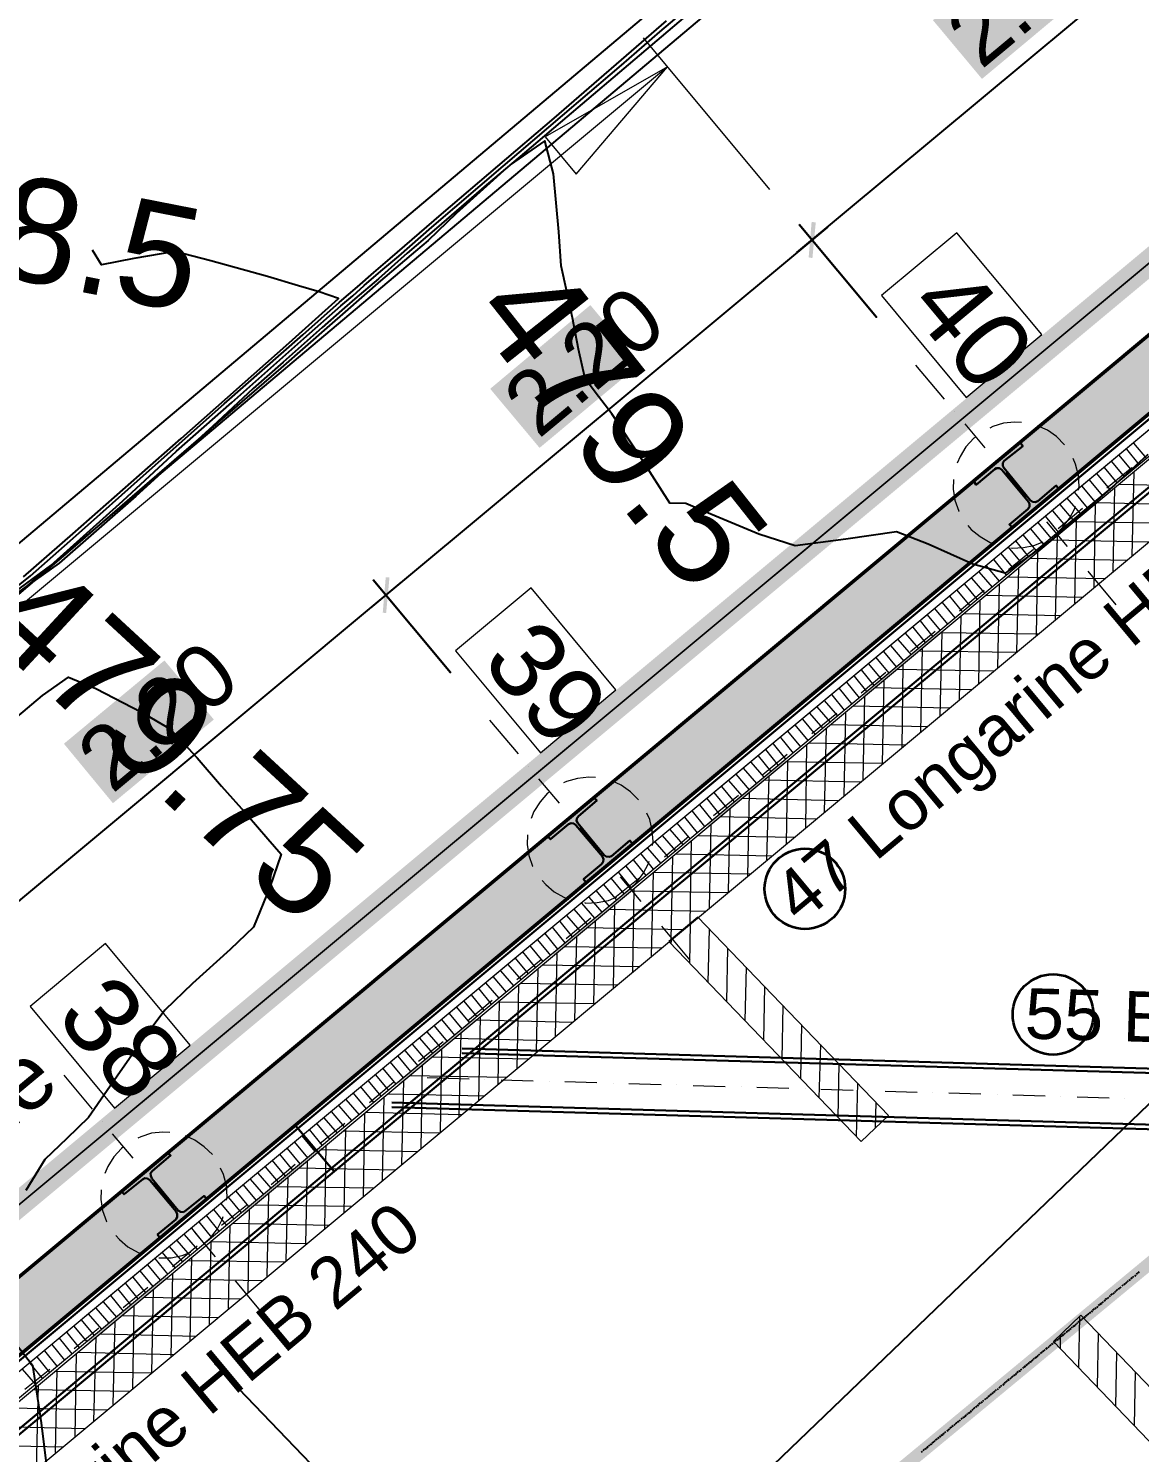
# Model space of a CAD drawing. Header units: metres. Extents: x 2687650.8 to 2687727.1, y 1234407.3 to 1234484.3.
# Drawn here: x 2687668.11 to 2687672.52, y 1234461.05 to 1234466.7 of the extents above; entities that cross this region are included whole.
import ezdxf

# ---------------------------------------------------------------- set-up
doc = ezdxf.new("R2010")
doc.units = ezdxf.units.M
for name, color, linetype in [('PDF_0', 7, 'Continuous'), ('PDF_A-GEFAELLE', 7, 'Continuous'), ('PDF_A__BEML', 7, 'Continuous'), ('PDF_A__Text', 7, 'Continuous'), ('PDF_AV_01211-Bobe-Gebaeude', 7, 'Continuous'), ('PDF_AV_01313-Mauer-Sockel', 7, 'Continuous'), ('PDF_AV_01611-Parzelle', 7, 'Continuous'), ('PDF_E_BETON', 7, 'Continuous'), ('PDF_E_Text', 7, 'Continuous'), ('PDF_PDF_Geometrie', 5, 'Continuous'), ('PDF_Text', 7, 'Continuous')]:
    doc.layers.add(name, color=color, linetype=linetype)
for name, color, linetype, true_color in [('PDF_060-Kataster_Hauptinfo.060', 7, 'Continuous', 0x7f7f7f), ('PDF_062_Bauten.062 Bauteilschraffuren', 7, 'Continuous', 0x7f7f7f), ('PDF_211_Wände_Beton.211', 7, 'Continuous', 0x7f7f7f), ('PDF_211_Wände_Beton.211 Bauteilschraffuren', 7, 'Continuous', 0x7f7f7f), ('PDF_211_Wände_Beton.211 Schichttrennlinien', 7, 'Continuous', 0x7f7f7f), ('PDF_211_Wände_Mauerwerk.211#1', 7, 'Continuous', 0x7f7f7f), ('PDF_211_Wände_Mauerwerk.211#1 Bauteilschraffuren', 7, 'Continuous', 0x7f7f7f), ('PDF_3D_Kurven', 7, 'Continuous', 0xdda500), ('PDF_3D_Kurven-Nebenhoehen', 7, 'Continuous', 0xdda500), ('PDF_AV_01234-Bobe-Gartenanlage', 7, 'Continuous', 0xfdfdfd), ('PDF_E_Farbe Beton', 7, 'Continuous', 0xdfff7f), ('PDF_Rühlwand Träger u Vermassung', 7, 'Continuous', 0x0ac1ff)]:
    doc.layers.add(name, color=color, linetype=linetype, true_color=true_color)
doc.styles.add('PDF Arial', font='arial.ttf')

# ---------------------------------------------------------------- blocks, each defined once
blk = doc.blocks.new('A$C1c84ec86')
at = {"layer": 'PDF_0', "transparency": 33554559}
for points in [[(512.24, 2344.04), (521.56, 2333.45), (522.83, 2334.3), (513.51, 2345.1)], [(507.16, 2114.8), (497.85, 2125.59), (496.79, 2124.54), (506.1, 2113.95)]]:
    blk.add_hatch(color=256, dxfattribs=at).paths.add_polyline_path(points)
at = {"layer": 'PDF_211_Wände_Beton.211 Bauteilschraffuren', "true_color": 0xe5dc0a, "transparency": 33554559}
for points in [[(667.19, 2308.27), (668.24, 2308.27), (671, 2348.06), (670.15, 2348.06)], [(661.47, 2228.47), (662.53, 2228.47), (665.49, 2268.26), (664.43, 2268.26)], [(658.72, 2188.46), (655.97, 2148.67), (656.81, 2148.45), (656.81, 2148.67), (659.78, 2188.46)], [(653, 2108.66), (650.25, 2068.87), (651.31, 2068.65), (651.31, 2068.87), (654.06, 2108.66)], [(647.5, 2028.86), (644.54, 1989.07), (645.59, 1988.86), (645.59, 1989.07), (648.35, 2028.86)], [(641.78, 1949.06), (638.82, 1909.27), (639.88, 1909.06), (639.88, 1909.27), (642.84, 1949.06)], [(636.07, 1869.26), (633.32, 1829.47), (634.16, 1829.26), (634.16, 1829.47), (637.13, 1869.26)]]:
    blk.add_hatch(color=52, dxfattribs=at).paths.add_polyline_path(points)
at = {"layer": 'PDF_A__BEML', "true_color": 0xffffff, "transparency": 33554559}
for points in [[(487.9, 2434.21), (518.17, 2432.09), (522.4, 2492), (492.13, 2494.11)], [(471.6, 2206.24), (502.08, 2204.12), (505.68, 2255.77), (475.2, 2257.89)], [(455.94, 1986.74), (486.42, 1984.41), (490.23, 2036.27), (459.75, 2038.39)]]:
    blk.add_hatch(color=7, dxfattribs=at).paths.add_polyline_path(points)
at = {"layer": 'PDF_E_Farbe Beton', "true_color": 0xbfff7f, "transparency": 33554559}
h = blk.add_hatch(color=71, dxfattribs=at)
h.paths.add_polyline_path([(3096.53, 1972.34), (3087.64, 1847.46), (3087.42, 523.67), (612.36, 523.67), (612.36, 1217.32), (591.83, 1429.41), (592.04, 1430.89), (672.48, 2565.87), (2668.74, 2565.87), (2848.03, 2530.94), (2997.89, 2390.18), (3013.34, 2375.79), (3093.99, 2206.03), (3096.53, 2200.53)])
h.paths.add_polyline_path([(3120.45, 1972.34), (3120.45, 2206.03), (3039.8, 2375.79), (3033.03, 2390.18), (2883.16, 2530.94), (2859.46, 2553.17), (2794.47, 2565.87), (2671.07, 2589.79), (650.04, 2589.79), (648.35, 2565.87), (567.91, 1430.89), (568.12, 1429.41), (588.44, 1217.32), (588.44, 499.75), (3111.55, 499.75), (3111.55, 1847.46)], flags=0)
at = {"layer": 'PDF_Rühlwand Träger u Vermassung', "transparency": 33554559}
for points in [[(632.68, 2342.98), (630.99, 2319.06), (632.68, 2318.85), (634.38, 2342.77)], [(654.91, 2341.5), (653.21, 2317.37), (654.91, 2317.37), (656.6, 2341.29)], [(654.06, 2331.76), (654.01, 2331.23), (653.85, 2330.91), (653.64, 2330.7), (653.21, 2330.49), (653, 2330.28), (652.58, 2330.07), (651.94, 2330.07), (635.65, 2331.34), (634.8, 2331.34), (634.59, 2331.55), (634.16, 2331.76), (633.95, 2332.18), (633.74, 2332.4), (633.74, 2333.03), (633.53, 2333.45), (633.33, 2328.75), (633.32, 2328.59), (633.32, 2328.37), (633.34, 2328.63), (633.53, 2329.01), (633.54, 2329.24), (634.38, 2330.07), (634.8, 2330.07), (635.22, 2330.28), (635.43, 2330.28), (651.94, 2329.01), (652.16, 2329.01), (652.58, 2328.8), (652.79, 2328.8), (653.21, 2328.59), (653.43, 2328.16), (653.64, 2327.95), (653.64, 2327.53), (653.85, 2327.1), (653.85, 2326.89), (654.27, 2331.97)], [(617.02, 2123.48), (615.33, 2099.56), (617.02, 2099.56), (618.71, 2123.48)], [(639.24, 2122), (637.55, 2098.08), (639.24, 2097.87), (640.94, 2121.78)], [(638.59, 2112.21), (638.4, 2111.84), (638.19, 2111.62), (637.97, 2111.2), (637.76, 2110.99), (637.34, 2110.78), (637.13, 2110.78), (636.7, 2110.57), (636.28, 2110.57), (619.98, 2111.84), (619.56, 2111.84), (619.35, 2112.05), (618.92, 2112.05), (618.71, 2112.47), (618.29, 2112.89), (618.08, 2113.32), (618.08, 2113.95), (617.94, 2112.26), (617.65, 2109.3), (617.65, 2108.87), (617.69, 2109.34), (617.87, 2109.51), (618.08, 2109.93), (618.5, 2110.35), (618.92, 2110.57), (619.14, 2110.78), (619.98, 2110.78), (636.28, 2109.72), (636.7, 2109.51), (636.92, 2109.51), (637.34, 2109.3), (637.55, 2109.08), (637.76, 2108.66), (637.97, 2108.45), (638.19, 2108.03), (638.19, 2107.39), (638.47, 2110.78), (638.61, 2112.26), (638.61, 2112.47)], [(601.36, 1903.98), (599.66, 1880.06), (601.36, 1880.06), (603.05, 1903.98)], [(623.79, 1902.49), (622.1, 1878.57), (623.79, 1878.36), (625.49, 1902.28)], [(622.91, 1892.46), (622.9, 1892.28), (622.73, 1892.12), (622.52, 1891.7), (622.1, 1891.49), (621.89, 1891.28), (621.46, 1891.28), (621.25, 1891.06), (620.83, 1891.06), (604.53, 1892.33), (604.11, 1892.33), (603.68, 1892.55), (603.47, 1892.76), (603.05, 1892.97), (602.63, 1893.39), (602.63, 1893.82), (602.41, 1894.24), (602.41, 1894.66), (602.31, 1892.02), (602.22, 1890.16), (602.2, 1890.01), (602.2, 1889.37), (602.23, 1890.07), (602.41, 1890.43), (602.63, 1890.64), (603.05, 1890.85), (603.26, 1891.06), (603.68, 1891.28), (604.32, 1891.28), (620.62, 1890.22), (621.04, 1890.01), (621.46, 1890.01), (621.68, 1889.79), (622.1, 1889.58), (622.31, 1889.37), (622.52, 1888.95), (622.52, 1888.73), (622.73, 1888.31), (622.73, 1887.89), (622.84, 1890.53), (622.91, 1892.05), (622.95, 1892.33), (622.95, 1893.18)]]:
    blk.add_hatch(color=256, dxfattribs=at).paths.add_polyline_path(points)
at = {"layer": 'PDF_060-Kataster_Hauptinfo.060', "lineweight": 18}
blk.add_lwpolyline([(643.69, 2809.29), (483.03, 548.44), (465.04, 388.84), (1459.68, 316.24), (3414.46, 173.36), (3333.6, 2121.15)], dxfattribs=at)
at = {"layer": 'PDF_062_Bauten.062 Bauteilschraffuren', "lineweight": 18}
for points in [[(3332.75, 2138.08), (3333.6, 2121.57), (3358.36, 1523.6), (3376.14, 1092.22), (3376.35, 1092.22), (3414.46, 173.57), (465.04, 388.84), (483.03, 548.65), (515.84, 1009.24), (643.69, 2809.29), (760.11, 2801.88), (1044.17, 2801.88), (2574.76, 2801.88)], [(2621.11, 2560.79), (677.13, 2560.79), (608.13, 1589.22), (608.13, 1483.39), (616.38, 1483.39), (616.38, 527.69), (3083.61, 527.69), (3083.61, 1406.76), (3082.98, 1406.76), (3083.61, 1981.87), (3091.45, 1981.87), (3091.45, 2122.63)]]:
    blk.add_lwpolyline(points, dxfattribs=at)
at = {"layer": 'PDF_211_Wände_Beton.211', "lineweight": 18}
for points in [[(2625.56, 2560.79), (677.13, 2560.79), (676.5, 2552.75), (608.34, 1592.4), (608.34, 1483.39), (616.38, 1483.39), (616.38, 527.69), (617.44, 527.69), (3082.56, 527.69), (3083.61, 527.69), (3083.61, 1981.87), (3091.45, 1981.87), (3091.45, 2101.89), (3091.45, 2123.9)], [(3057.58, 2120.3), (2703.03, 2120.3), (2036.9, 2120.3), (1550.49, 2120.3), (1524.45, 2120.3), (1524.45, 1612.29), (1524.45, 1598.32), (1524.45, 1590.28), (1550.49, 1590.28), (1550.49, 2100.41), (2036.9, 2100.41), (2703.03, 2100.41), (3057.58, 2100.41), (3057.58, 1981.87), (3057.58, 553.73), (642.42, 553.73), (642.42, 1483.39), (642.42, 1591.13), (708.88, 2526.92), (2625.35, 2526.92)]]:
    blk.add_lwpolyline(points, dxfattribs=at)
at = {"layer": 'PDF_211_Wände_Beton.211 Bauteilschraffuren', "lineweight": 18}
for points in [[(670.36, 2337.05), (697.24, 2363.94), (673.75, 2387.22)], [(671.84, 2359.91), (698.94, 2386.8)], [(664.01, 2375.15), (672.05, 2374.73)], [(671, 2348.48), (698.09, 2375.37)], [(663.38, 2367.75), (671.42, 2367.11)], [(663.8, 2371.56), (671.63, 2370.92)], [(695.76, 2344.04), (672.48, 2367.53)], [(663.16, 2363.94), (671.21, 2363.3)], [(662.53, 2356.31), (670.57, 2355.68)], [(662.95, 2360.12), (670.78, 2359.49)], [(695.13, 2334.09), (671.63, 2357.58)], [(662.32, 2352.5), (670.36, 2351.87)], [(669.51, 2325.62), (696.4, 2352.5)], [(661.89, 2344.88), (669.73, 2344.25)], [(662.11, 2348.69), (670.15, 2348.06)], [(694.49, 2324.35), (671, 2347.64)], [(661.47, 2341.07), (669.51, 2340.65)], [(668.67, 2314.19), (695.55, 2341.07)], [(661.26, 2337.26), (669.3, 2336.84)], [(693.64, 2314.4), (670.36, 2337.69)], [(660.83, 2329.86), (668.67, 2329.22)], [(661.05, 2333.45), (669.09, 2333.03)], [(667.82, 2302.76), (694.91, 2329.86)], [(693.01, 2304.46), (669.73, 2327.95)], [(660.41, 2326.05), (668.46, 2325.41)], [(659.99, 2318.43), (667.82, 2317.79)], [(660.2, 2322.24), (668.24, 2321.6)], [(666.97, 2291.33), (694.07, 2318.43)], [(692.37, 2294.51), (668.88, 2318)], [(659.56, 2314.62), (667.61, 2313.98)], [(659.14, 2307), (667.19, 2306.36)], [(659.35, 2310.81), (667.4, 2310.17)], [(666.13, 2279.9), (693.22, 2307)], [(691.53, 2284.56), (668.24, 2308.05)], [(658.93, 2303.19), (666.76, 2302.55)], [(658.29, 2295.57), (666.34, 2295.14)], [(658.51, 2299.38), (666.55, 2298.95)], [(688.78, 2244.98), (665.49, 2268.47), (692.37, 2295.57)], [(690.89, 2274.82), (667.61, 2298.11)], [(658.08, 2291.76), (666.13, 2291.33)], [(657.45, 2284.35), (665.49, 2283.71)], [(657.87, 2288.16), (665.7, 2287.52)], [(664.65, 2257.04), (691.53, 2284.14)], [(690.26, 2264.87), (666.76, 2288.16)], [(657.24, 2280.54), (665.28, 2279.9)], [(689.62, 2254.92), (666.13, 2278.42)], [(656.6, 2272.92), (664.65, 2272.28)], [(657.02, 2276.73), (664.86, 2276.09)], [(663.8, 2245.61), (690.68, 2272.71)], [(656.39, 2269.11), (664.43, 2268.47)], [(655.97, 2261.49), (663.8, 2260.85)], [(656.18, 2265.3), (664.22, 2264.66)], [(662.95, 2234.18), (690.05, 2261.27)], [(655.54, 2257.68), (663.59, 2257.25)], [(688.14, 2235.03), (664.65, 2258.52)], [(655.12, 2250.06), (663.16, 2249.63)], [(655.33, 2253.87), (663.38, 2253.44)], [(662.11, 2222.96), (689.2, 2249.84)], [(654.91, 2246.46), (662.74, 2245.82)], [(687.51, 2225.29), (664.01, 2248.57)], [(654.27, 2238.84), (662.32, 2238.2)], [(654.48, 2242.65), (662.53, 2242.01)], [(661.47, 2211.53), (688.35, 2238.41)], [(686.66, 2215.34), (663.38, 2238.63)], [(654.06, 2235.03), (661.89, 2234.39)], [(653.43, 2227.41), (661.47, 2226.77)], [(653.85, 2231.22), (661.68, 2230.58)], [(660.62, 2200.1), (687.51, 2226.98)], [(686.02, 2205.39), (662.53, 2228.89)], [(653.21, 2223.6), (661.26, 2222.96)], [(652.58, 2215.98), (660.62, 2215.55)], [(653, 2219.79), (660.83, 2219.15)], [(659.78, 2188.67), (686.66, 2215.55)], [(685.39, 2195.45), (661.89, 2218.94)], [(652.37, 2212.17), (660.41, 2211.74)], [(651.94, 2204.76), (659.78, 2204.12)], [(652.16, 2208.36), (660.2, 2207.93)], [(658.93, 2177.24), (685.81, 2204.12)], [(684.54, 2185.5), (661.26, 2208.99)], [(651.52, 2200.95), (659.56, 2200.31)], [(683.91, 2175.76), (660.41, 2199.04)], [(651.1, 2193.33), (659.14, 2192.69)], [(651.31, 2197.14), (659.35, 2196.5)], [(658.08, 2165.81), (685.18, 2192.69)], [(650.89, 2189.52), (658.72, 2188.88)], [(683.27, 2165.81), (659.78, 2189.1)], [(650.25, 2181.9), (658.29, 2181.26)], [(650.46, 2185.71), (658.51, 2185.07)], [(657.24, 2154.38), (684.33, 2181.26)], [(650.04, 2178.09), (657.87, 2177.67)], [(682.43, 2155.86), (659.14, 2179.36)], [(649.4, 2170.47), (657.45, 2170.04)], [(649.62, 2174.28), (657.66, 2173.86)], [(656.6, 2142.95), (683.48, 2169.83)], [(649.19, 2166.66), (657.24, 2166.23)], [(681.79, 2145.91), (658.29, 2169.41)], [(648.56, 2159.25), (656.6, 2158.61)], [(648.98, 2163.06), (656.81, 2162.42)], [(681.16, 2135.97), (657.66, 2159.46)], [(648.35, 2155.44), (656.39, 2154.8)], [(655.75, 2131.52), (682.64, 2158.4)], [(647.92, 2147.82), (655.75, 2147.18)], [(648.13, 2151.63), (656.18, 2150.99)], [(654.91, 2120.09), (681.79, 2147.18)], [(680.31, 2126.23), (657.02, 2149.51)], [(647.5, 2144.01), (655.54, 2143.37)], [(647.08, 2136.39), (654.91, 2135.97)], [(647.29, 2140.2), (655.33, 2139.56)], [(679.67, 2116.28), (656.18, 2139.56)], [(646.65, 2132.58), (654.7, 2132.16)], [(654.06, 2108.66), (681.16, 2135.75)], [(646.23, 2124.96), (654.27, 2124.54)], [(646.44, 2128.77), (654.48, 2128.35)], [(679.04, 2106.33), (655.54, 2129.83)], [(646.02, 2121.36), (653.85, 2120.73)], [(653.21, 2097.23), (680.31, 2124.32)], [(678.19, 2096.38), (654.91, 2119.88)], [(645.38, 2113.74), (653.43, 2113.11)], [(645.59, 2117.55), (653.64, 2116.92)], [(645.17, 2109.93), (653.21, 2109.3)], [(652.37, 2085.8), (679.46, 2112.89)], [(677.56, 2086.65), (654.27, 2109.93)], [(644.54, 2102.31), (652.58, 2101.68)], [(644.96, 2106.12), (652.79, 2105.49)], [(644.32, 2098.5), (652.37, 2097.87)], [(651.73, 2074.37), (678.62, 2101.46)], [(676.92, 2076.7), (653.43, 2099.98)], [(643.9, 2090.88), (651.73, 2090.46)], [(644.11, 2094.69), (651.94, 2094.27)], [(643.48, 2087.07), (651.52, 2086.65)], [(650.89, 2062.94), (677.77, 2090.03)], [(676.08, 2066.75), (652.79, 2090.03)], [(643.05, 2079.66), (650.89, 2079.03)], [(643.27, 2083.26), (651.31, 2082.84)], [(675.44, 2056.8), (652.16, 2080.3)], [(642.63, 2075.85), (650.67, 2075.22)], [(650.04, 2051.51), (676.92, 2078.6)], [(642.21, 2068.23), (650.25, 2067.6)], [(642.42, 2072.04), (650.46, 2071.41)], [(674.81, 2046.85), (651.31, 2070.35)], [(642, 2064.42), (649.83, 2063.79)], [(649.19, 2040.08), (676.29, 2067.17)], [(641.36, 2056.8), (649.4, 2056.17)], [(641.57, 2060.61), (649.62, 2059.98)], [(673.96, 2037.12), (650.67, 2060.4)], [(641.15, 2052.99), (649.19, 2052.57)], [(648.35, 2028.86), (675.44, 2055.74)], [(640.94, 2049.18), (648.77, 2048.76)], [(673.32, 2027.17), (650.04, 2050.45)], [(640.3, 2041.56), (648.35, 2041.14)], [(640.51, 2045.37), (648.56, 2044.95)], [(647.5, 2017.43), (674.59, 2044.31)], [(672.69, 2017.22), (649.19, 2040.71)], [(639.67, 2034.15), (647.71, 2033.52)], [(640.09, 2037.96), (647.92, 2037.33)], [(639.46, 2030.34), (647.5, 2029.71)], [(646.86, 2006), (673.75, 2032.88)], [(672.05, 2007.27), (648.56, 2030.77)], [(639.24, 2026.53), (647.29, 2025.9)], [(638.61, 2018.91), (646.65, 2018.28)], [(639.03, 2022.72), (646.86, 2022.09)], [(646.02, 1994.57), (672.9, 2021.45)], [(671.21, 1997.32), (647.92, 2020.82)], [(638.4, 2015.1), (646.44, 2014.47)], [(637.97, 2007.48), (645.81, 2007.06)], [(638.19, 2011.29), (646.23, 2010.87)], [(645.17, 1983.14), (672.05, 2010.02)], [(670.57, 1987.59), (647.08, 2010.87)], [(637.55, 2003.67), (645.59, 2003.25)], [(669.94, 1977.64), (646.44, 2000.92)], [(637.13, 1996.26), (644.96, 1995.63)], [(637.34, 1999.86), (645.38, 1999.44)], [(644.32, 1971.71), (671.42, 1998.59)], [(636.7, 1992.45), (644.75, 1991.82)], [(669.09, 1967.69), (645.81, 1991.18)], [(636.28, 1984.83), (644.32, 1984.2)], [(636.49, 1988.64), (644.54, 1988.01)], [(643.48, 1960.28), (670.57, 1987.16)], [(636.07, 1981.02), (643.9, 1980.39)], [(668.46, 1957.74), (644.96, 1981.23)], [(635.43, 1973.4), (643.48, 1972.77)], [(635.65, 1977.21), (643.69, 1976.58)], [(642.84, 1948.85), (669.73, 1975.73)], [(635.22, 1969.59), (643.27, 1969.17)], [(667.82, 1947.79), (644.32, 1971.29)], [(634.59, 1961.97), (642.63, 1961.55)], [(635.01, 1965.78), (642.84, 1965.36)], [(642, 1937.42), (668.88, 1964.3)], [(666.97, 1938.05), (643.69, 1961.34)], [(634.38, 1958.16), (642.42, 1957.74)], [(633.74, 1950.75), (641.78, 1950.12)], [(634.16, 1954.56), (642, 1953.93)], [(641.15, 1925.99), (668.03, 1953.08)], [(666.34, 1928.11), (642.84, 1951.39)], [(633.53, 1946.94), (641.57, 1946.31)], [(633.11, 1939.32), (640.94, 1938.69)], [(633.32, 1943.13), (641.36, 1942.5)], [(640.3, 1914.56), (667.19, 1941.65)], [(665.7, 1918.16), (642.21, 1941.65)], [(632.68, 1935.51), (640.73, 1934.88)], [(632.26, 1927.89), (640.3, 1927.47)], [(632.47, 1931.7), (640.51, 1931.07)], [(639.46, 1903.13), (666.55, 1930.22)], [(664.86, 1908.21), (641.57, 1931.7)], [(632.05, 1924.08), (639.88, 1923.66)], [(664.22, 1898.26), (640.73, 1921.76)], [(631.41, 1916.68), (639.46, 1916.04)], [(631.62, 1920.27), (639.67, 1919.85)], [(638.61, 1891.7), (665.7, 1918.79)], [(631.2, 1912.87), (639.03, 1912.23)], [(663.59, 1888.52), (640.09, 1911.81)], [(630.57, 1905.25), (638.61, 1904.61)], [(630.99, 1909.06), (638.82, 1908.42)], [(637.97, 1880.27), (664.86, 1907.36)], [(630.35, 1901.44), (638.4, 1900.8)], [(662.74, 1878.57), (639.46, 1901.86)], [(629.72, 1893.82), (637.76, 1893.18)], [(630.14, 1897.63), (637.97, 1896.99)], [(637.13, 1868.84), (664.01, 1895.93)], [(629.51, 1890.01), (637.55, 1889.37)], [(662.11, 1868.63), (638.61, 1892.12)], [(629.08, 1882.38), (636.92, 1881.96)], [(629.3, 1886.19), (637.34, 1885.77)], [(636.28, 1857.41), (663.16, 1884.5)], [(661.47, 1858.68), (637.97, 1882.17)], [(628.66, 1878.57), (636.7, 1878.15)], [(628.24, 1871.17), (636.28, 1870.53)], [(628.45, 1874.98), (636.49, 1874.34)], [(635.43, 1846.19), (662.53, 1873.07)], [(660.62, 1848.94), (637.34, 1872.22)], [(628.03, 1867.36), (635.86, 1866.72)], [(627.39, 1859.74), (635.43, 1859.1)], [(627.6, 1863.55), (635.65, 1862.91)], [(634.59, 1834.76), (661.68, 1861.64)], [(659.99, 1838.99), (636.7, 1862.28)], [(627.18, 1855.93), (635.01, 1855.29)], [(626.54, 1848.31), (634.59, 1847.67)], [(626.76, 1852.12), (634.8, 1851.48)], [(633.74, 1823.33), (660.83, 1850.21)], [(659.35, 1829.04), (635.86, 1852.33)], [(626.33, 1844.5), (634.38, 1844.07)], [(658.51, 1819.1), (635.22, 1842.59)], [(625.7, 1836.88), (633.74, 1836.45)], [(626.12, 1840.69), (633.95, 1840.26)], [(633.11, 1811.9), (659.99, 1838.78)], [(625.49, 1833.28), (633.53, 1832.64)], [(657.87, 1809.15), (634.59, 1832.64)], [(625.06, 1825.66), (632.89, 1825.02)], [(625.27, 1829.47), (633.32, 1828.83)], [(632.26, 1800.47), (659.14, 1827.35)], [(624.64, 1821.85), (632.68, 1821.21)], [(657.24, 1799.41), (633.74, 1822.69)], [(624.22, 1814.23), (632.05, 1813.59)], [(624.43, 1818.04), (632.47, 1817.4)], [(631.41, 1789.04), (658.29, 1815.92)], [(623.79, 1810.42), (631.84, 1809.78)], [(656.39, 1789.46), (633.11, 1812.75)], [(623.37, 1802.8), (631.41, 1802.37)], [(623.58, 1806.61), (631.62, 1805.97)], [(630.57, 1777.61), (657.66, 1804.49)], [(655.75, 1779.51), (632.47, 1803.01)], [(629.72, 1766.18), (656.81, 1793.06)]]:
    blk.add_lwpolyline(points, dxfattribs=at)
at = {"layer": 'PDF_211_Wände_Beton.211 Schichttrennlinien', "lineweight": 18}
for points in [[(684.54, 2552.75), (684.54, 2551.9), (616.38, 1591.97), (616.38, 1578)], [(685.6, 2551.9), (683.7, 2526.92), (617.44, 1591.97), (617.44, 1483.39), (617.44, 1591.97)]]:
    blk.add_lwpolyline(points, dxfattribs=at)
at = {"layer": 'PDF_211_Wände_Mauerwerk.211#1', "lineweight": 18}
for points in [[(678.83, 2105.27), (788.9, 2105.27), (788.9, 2120.3), (679.89, 2120.3)], [(898.96, 2120.3), (998.87, 2120.3), (998.87, 2105.27), (898.96, 2105.27)]]:
    blk.add_lwpolyline(points, close=True, dxfattribs=at)
at = {"layer": 'PDF_211_Wände_Mauerwerk.211#1 Bauteilschraffuren', "lineweight": 18}
for points in [[(686.24, 2120.3), (701.26, 2105.27)], [(696.82, 2120.3), (711.85, 2105.27)], [(707.4, 2120.3), (722.43, 2105.27)], [(717.99, 2120.3), (733.01, 2105.27)], [(728.57, 2120.3), (743.6, 2105.27)], [(739.15, 2120.3), (754.18, 2105.27)], [(749.95, 2120.3), (764.77, 2105.27)], [(760.53, 2120.3), (775.56, 2105.27)], [(771.12, 2120.3), (786.14, 2105.27)], [(781.7, 2120.3), (788.9, 2113.11)], [(898.96, 2119.67), (913.36, 2105.27)], [(908.91, 2120.3), (923.94, 2105.27)], [(919.5, 2120.3), (934.52, 2105.27)], [(930.08, 2120.3), (945.11, 2105.27)], [(679.67, 2116.28), (690.68, 2105.27)], [(898.96, 2109.08), (902.77, 2105.27)], [(679.04, 2106.33), (680.1, 2105.27)]]:
    blk.add_lwpolyline(points, dxfattribs=at)
at = {"layer": 'PDF_3D_Kurven', "lineweight": 25}
blk.add_lwpolyline([(398.58, 2011.08), (401.33, 2032.04), (402.6, 2070.35), (403.23, 2099.35), (404.5, 2128.56), (405.98, 2166.87), (406.83, 2186.34), (407.25, 2192.48), (407.47, 2198.62), (407.89, 2207.3), (408.52, 2216.61), (409.37, 2233.97), (411.49, 2271.22), (413.82, 2310.38), (415.09, 2332.82), (416.14, 2352.93), (417.84, 2379.6)], dxfattribs=at)
at = {"layer": 'PDF_3D_Kurven-Nebenhoehen', "lineweight": 25}
for points in [[(419.32, 2376), (417.2, 2340.44), (414.87, 2302.97), (413.6, 2280.96), (412.33, 2261.27), (410.85, 2235.03), (410.01, 2219.79), (409.37, 2204.55), (408.74, 2192.27), (408.31, 2185.5), (407.89, 2175.13), (407.04, 2154.38), (406.41, 2138.51), (405.98, 2116.49), (404.93, 2075.43), (403.02, 2035), (399.85, 2014.68)], [(671.21, 2376.21), (670.78, 2358.43), (669.09, 2324.35), (665.92, 2302.76), (654.48, 2295.99), (636.49, 2288.79), (624.22, 2283.08), (612.36, 2266.57), (600.3, 2250.27), (586.96, 2243.07), (568.12, 2234.82), (558.17, 2230.58), (553.73, 2226.14), (533.62, 2230.16), (512.24, 2234.18), (503.56, 2235.03), (494.89, 2236.09), (484.51, 2242.44), (473.93, 2249.21), (464.83, 2254.92), (455.94, 2260.43), (445.57, 2269.11), (427.57, 2283.5), (415.72, 2290.06), (412.97, 2273.55), (412.12, 2244.76), (412.12, 2229.31), (411.7, 2222.75), (410.64, 2204.55), (409.79, 2185.92), (409.37, 2177.67), (408.1, 2152.05), (405.14, 2096.17), (402.17, 2040.5), (400.69, 2014.89)], [(397.73, 2012.14), (398.79, 2023.36), (399.63, 2044.31), (400.27, 2060.19), (401.12, 2083.26), (402.81, 2126.02), (404.71, 2167.5), (405.35, 2186.98), (405.98, 2196.29), (406.41, 2204.97), (406.83, 2213.44), (408.31, 2240.32), (411.7, 2298.95), (414.87, 2357.8)], [(397.09, 2021.03), (398.36, 2047.06), (400.9, 2104.22), (403.23, 2161.37), (404.08, 2187.61), (396.88, 2184.02), (389.47, 2179.78), (378.26, 2173.43), (358.15, 2161.58), (345.66, 2153.75), (336.34, 2140.2), (329.36, 2129.19), (322.59, 2130.67)], [(435.41, 1980.6), (436.25, 1993.94), (438.16, 2006.42), (448.95, 2011.08), (468.21, 2017.64), (481.13, 2021.24), (496.58, 2021.03), (511.4, 2020.18), (526.64, 2019.55), (539.12, 2018.91), (547.17, 2018.49), (553.52, 2006.21), (560.5, 1990.55), (560.5, 1977.64), (559.87, 1957.53), (559.87, 1942.29), (562.62, 1925.78), (567.07, 1903.76), (569.61, 1891.06), (569.61, 1879), (569.61, 1866.93), (573.2, 1852.96)], [(602.63, 1809.15), (625.06, 1806.82), (643.9, 1793.48), (674.17, 1770.83), (697.03, 1759.19), (724.76, 1775.07), (773.44, 1809.99), (819.8, 1844.92), (840.75, 1860.79), (847.95, 1866.09), (855.78, 1871.8), (865.1, 1878.15), (874.2, 1882.6), (882.88, 1886.19)]]:
    blk.add_lwpolyline(points, dxfattribs=at)
at = {"layer": 'PDF_A-GEFAELLE', "lineweight": 18}
blk.add_lwpolyline([(414.66, 2291.33), (433.92, 2289.85), (428.21, 2345.52)], close=True, dxfattribs=at)
at = {"layer": 'PDF_A__BEML', "lineweight": 25}
for points in [[(516.9, 2331.34), (535.53, 2592.12)], [(501.45, 2111.84), (518.17, 2347.21)], [(485.78, 1892.12), (502.51, 2127.71)]]:
    blk.add_lwpolyline(points, dxfattribs=at)
for points in [[(509.49, 2339.8), (557.33, 2336.42)], [(494.04, 2120.3), (541.88, 2116.92)]]:
    blk.add_lwpolyline(points, close=True, dxfattribs=at)
at = {"layer": 'PDF_A__Text', "lineweight": 18}
for points in [[(607.71, 2378.96), (555.21, 2382.56), (552.46, 2343.83), (604.95, 2340.02)], [(592.25, 2159.46), (539.76, 2163.27), (537.01, 2124.32), (589.5, 2120.51)], [(576.8, 1939.96), (524.52, 1943.77), (521.77, 1904.82), (574.05, 1901.01)]]:
    blk.add_lwpolyline(points, close=True, dxfattribs=at)
at = {"layer": 'PDF_AV_01211-Bobe-Gebaeude', "lineweight": 0, "const_width": 5.14}
blk.add_lwpolyline([(1914.77, 2193.33), (911.66, 2268.68), (821.6, 1068.94), (1822.69, 992.84)], dxfattribs=at)
at = {"layer": 'PDF_AV_01234-Bobe-Gartenanlage', "lineweight": 25}
for points in [[(902.56, 2148.45), (902.56, 2149.09)], [(902.56, 2147.61), (902.56, 2148.24)], [(902.56, 2146.55), (902.56, 2147.18)], [(902.14, 2142.95), (902.14, 2143.59)], [(902.14, 2141.89), (902.14, 2142.74)], [(902.14, 2141.05), (902.14, 2141.68)], [(902.35, 2145.7), (902.35, 2146.34)], [(902.35, 2144.64), (902.35, 2145.49)], [(902.35, 2143.8), (902.35, 2144.43)], [(901.72, 2137.24), (901.72, 2138.08)], [(901.72, 2136.39), (901.72, 2137.02)], [(901.72, 2135.54), (901.72, 2136.18)], [(901.93, 2140.2), (901.93, 2140.83)], [(901.93, 2139.14), (901.93, 2139.78)], [(901.93, 2138.29), (901.93, 2138.93)], [(901.29, 2131.73), (901.29, 2132.37)], [(901.29, 2130.89), (901.29, 2131.52)], [(901.29, 2129.83), (901.29, 2130.67)], [(901.5, 2134.48), (901.5, 2135.33)], [(901.5, 2133.64), (901.5, 2134.27)], [(901.5, 2132.58), (901.5, 2133.43)], [(900.87, 2126.23), (901.08, 2126.86)], [(900.87, 2125.17), (900.87, 2126.02)], [(900.87, 2124.32), (900.87, 2124.96)], [(901.08, 2128.98), (901.29, 2129.62)], [(901.08, 2128.13), (901.08, 2128.77)], [(901.08, 2127.08), (901.08, 2127.71)], [(900.45, 2120.73), (900.66, 2121.36)], [(900.45, 2119.67), (900.45, 2120.3)], [(900.45, 2118.82), (900.45, 2119.46)], [(900.66, 2123.48), (900.87, 2124.11)], [(900.66, 2122.42), (900.66, 2123.27)], [(900.66, 2121.57), (900.66, 2122.21)], [(900.02, 2115.01), (900.23, 2115.86)], [(900.02, 2114.16), (900.02, 2114.8)], [(900.02, 2113.11), (900.02, 2113.95)], [(900.23, 2117.76), (900.45, 2118.61)], [(900.23, 2116.92), (900.23, 2117.55)], [(900.23, 2116.07), (900.23, 2116.7)], [(899.6, 2109.51), (899.81, 2110.14)], [(899.6, 2108.66), (899.6, 2109.3)], [(899.6, 2107.6), (899.6, 2108.24)], [(899.81, 2112.26), (900.02, 2112.89)], [(899.81, 2111.41), (899.81, 2112.05)], [(899.81, 2110.35), (899.81, 2111.2)], [(899.18, 2104), (899.39, 2104.64)], [(899.18, 2102.95), (899.18, 2103.79)], [(899.18, 2102.1), (899.18, 2102.73)], [(899.39, 2106.76), (899.6, 2107.39)], [(899.39, 2105.7), (899.39, 2106.54)], [(899.39, 2104.85), (899.39, 2105.49)], [(898.54, 2095.54), (898.75, 2096.38)], [(898.75, 2098.29), (898.96, 2099.14)], [(898.75, 2097.44), (898.75, 2098.08)], [(898.75, 2096.6), (898.75, 2097.23)], [(898.96, 2101.04), (899.18, 2101.89)], [(898.96, 2100.19), (898.96, 2100.83)], [(898.96, 2099.35), (898.96, 2099.98)], [(898.12, 2090.03), (898.33, 2090.67)], [(898.33, 2092.79), (898.54, 2093.42)], [(898.33, 2091.94), (898.33, 2092.57)], [(898.33, 2090.88), (898.33, 2091.73)], [(898.54, 2094.69), (898.54, 2095.33)], [(898.54, 2093.63), (898.54, 2094.48)], [(897.69, 2084.53), (897.91, 2085.17)], [(897.91, 2087.28), (898.12, 2087.92)], [(897.91, 2086.22), (897.91, 2087.07)], [(897.91, 2085.38), (897.91, 2086.01)], [(898.12, 2089.19), (898.12, 2089.82)], [(898.12, 2088.13), (898.12, 2088.76)], [(897.48, 2081.57), (897.69, 2082.41)], [(897.48, 2080.72), (897.48, 2081.36)], [(897.48, 2079.87), (897.48, 2080.51)], [(897.48, 2078.81), (897.48, 2079.66)], [(897.69, 2083.47), (897.69, 2084.32)], [(897.69, 2082.63), (897.69, 2083.26)], [(897.06, 2075.22), (897.06, 2075.85)], [(897.06, 2074.16), (897.06, 2075)], [(897.06, 2073.31), (897.06, 2073.95)], [(897.27, 2077.97), (897.27, 2078.6)], [(897.27, 2077.12), (897.27, 2077.76)], [(897.27, 2076.06), (897.27, 2076.7)], [(896.64, 2069.71), (896.64, 2070.35)], [(896.64, 2068.65), (896.64, 2069.29)], [(896.64, 2067.81), (896.64, 2068.44)], [(896.85, 2072.46), (896.85, 2073.1)], [(896.85, 2071.41), (896.85, 2072.25)], [(896.85, 2070.56), (896.85, 2071.19)], [(896.21, 2064), (896.21, 2064.84)], [(896.21, 2063.15), (896.21, 2063.79)], [(896.21, 2062.09), (896.21, 2062.94)], [(896.42, 2066.75), (896.42, 2067.6)], [(896.42, 2065.9), (896.42, 2066.54)], [(896.42, 2065.06), (896.42, 2065.69)], [(895.79, 2058.49), (896, 2059.13)], [(895.79, 2057.65), (895.79, 2058.28)], [(895.79, 2056.59), (895.79, 2057.22)], [(896, 2061.25), (896.21, 2061.88)], [(896, 2060.4), (896, 2061.03)], [(896, 2059.34), (896, 2060.19)], [(895.37, 2052.99), (895.58, 2053.63)], [(895.37, 2051.93), (895.37, 2052.78)], [(895.37, 2051.09), (895.37, 2051.72)], [(895.58, 2055.74), (895.79, 2056.38)], [(895.58, 2054.68), (895.58, 2055.53)], [(895.58, 2053.84), (895.58, 2054.47)], [(894.94, 2047.28), (895.15, 2048.12)], [(894.94, 2046.43), (894.94, 2047.06)], [(894.94, 2045.58), (894.94, 2046.22)], [(895.15, 2050.24), (895.37, 2050.87)], [(895.15, 2049.18), (895.15, 2049.82)], [(895.15, 2048.33), (895.15, 2048.97)], [(894.52, 2041.77), (894.73, 2042.41)], [(894.52, 2040.93), (894.52, 2041.56)], [(894.52, 2039.87), (894.52, 2040.71)], [(894.73, 2044.52), (894.94, 2045.37)], [(894.73, 2043.68), (894.73, 2044.31)], [(894.73, 2042.62), (894.73, 2043.47)], [(894.31, 2039.02), (894.52, 2039.66)], [(894.31, 2038.17), (894.31, 2038.81)], [(894.31, 2037.12), (894.31, 2037.75)]]:
    blk.add_lwpolyline(points, dxfattribs=at)
at = {"layer": 'PDF_AV_01313-Mauer-Sockel', "lineweight": 25}
blk.add_lwpolyline([(399.63, 2004.73), (439.22, 2607.14), (641.15, 2774.58), (642.63, 2795.11), (424.61, 2614.55), (385.66, 2020.82), (285.97, 2028.23), (284.91, 2013.2)], close=True, dxfattribs=at)
at = {"layer": 'PDF_AV_01611-Parzelle', "lineweight": 0}
blk.add_lwpolyline([(643.58, 2809.29, 9.95, 9.95, 0), (483.03, 548.44, 9.95, 9.95, 0), (465.15, 388.73, 0, 0, 0)], format="xyseb", dxfattribs=at)
at = {"layer": 'PDF_E_BETON', "lineweight": 50}
for points in [[(567.91, 1430.89), (650.04, 2589.79), (2671.07, 2589.79), (2859.46, 2553.17), (3033.03, 2390.18), (3120.45, 2206.03), (3120.45, 1972.34), (3111.55, 1847.25), (3111.55, 499.75), (588.44, 499.75), (588.44, 1217.32)], [(612.36, 1217.32), (591.83, 1429.41), (672.48, 2565.87), (2668.74, 2565.87), (2848.03, 2530.94), (3013.34, 2375.79), (3096.53, 2200.53), (3096.53, 1972.34), (3087.64, 1847.46), (3087.42, 523.67), (612.36, 523.67)]]:
    blk.add_lwpolyline(points, close=True, dxfattribs=at)
at = {"layer": 'PDF_E_BETON', "lineweight": 18}
for points in [[(428.21, 2345.52), (331.69, 985.33)], [(491.5, 2341.07), (413.39, 2346.58)]]:
    blk.add_lwpolyline(points, dxfattribs=at)
at = {"layer": 'PDF_E_Text', "lineweight": 35}
for centre in [(805.3, 2195.13), (701.16, 2158.72)]:
    blk.add_circle(centre, 15.98, dxfattribs=at)
at = {"layer": 'PDF_PDF_Geometrie', "color": 16, "lineweight": 25, "true_color": 0x7f0000}
for points in [[(857.27, 1583.51), (857.27, 2347.85), (933.47, 2424.26)], [(806.25, 1885.56), (780.43, 1859.31), (674.81, 1859.31)]]:
    blk.add_lwpolyline(points, dxfattribs=at)
at = {"layer": 'PDF_Rühlwand Träger u Vermassung', "color": 160, "lineweight": 30, "true_color": 0x3333ff}
for points in [[(671.21, 2546.39), (628.66, 1948), (652.58, 1946.31), (694.91, 2541.95)], [(648.77, 1981.87), (1224.51, 2546.82)], [(650.04, 1980.6), (1227.05, 2546.82)], [(652.58, 2016.8), (1192.76, 2546.82)], [(653.85, 2015.53), (1195.09, 2546.82)], [(672.48, 2541.95), (630.35, 1947.79), (593.52, 1429.2)], [(693.22, 2541.95), (650.89, 1946.31), (614.48, 1427.29)], [(628.66, 1948), (591.83, 1429.41)], [(612.36, 1217.32), (591.83, 1429.2), (616.17, 1427.08), (652.58, 1946.31)]]:
    blk.add_lwpolyline(points, dxfattribs=at)
at = {"layer": 'PDF_Rühlwand Träger u Vermassung', "color": 7, "lineweight": 18}
for points in [[(670.57, 2367.96), (669.51, 2355.26)], [(645.59, 2355.04), (640.94, 2355.04), (636.7, 2354.2), (632.68, 2352.5)], [(662.32, 2346.58), (661.47, 2347.85), (658.08, 2350.6), (654.06, 2352.93), (651.73, 2353.77)], [(627.39, 2348.91), (625.27, 2347), (622.52, 2343.61), (620.62, 2339.59), (620.19, 2338.32)], [(669.09, 2349.12), (669.09, 2349.12)], [(668.67, 2328.59), (668.67, 2331.76), (668.03, 2336.21), (666.55, 2340.44), (666.13, 2341.29)], [(668.67, 2342.77), (667.82, 2330.07)], [(599.45, 2333.24), (581.88, 2334.51)], [(605.8, 2332.82), (605.8, 2332.82)], [(624.64, 2331.55), (612.15, 2332.4)], [(618.92, 2331.97), (618.71, 2330.91), (618.92, 2326.26), (620.19, 2322.02), (621.25, 2319.27)], [(630.99, 2331.13), (630.99, 2331.13)], [(650.04, 2329.64), (637.34, 2330.7)], [(656.39, 2329.22), (656.39, 2329.22)], [(675.44, 2327.95), (662.74, 2328.8)], [(667.4, 2323.72), (667.4, 2323.72)], [(681.79, 2327.53), (681.79, 2327.53)], [(705.5, 2325.83), (688.14, 2327.1)], [(660.2, 2311.44), (660.62, 2311.65), (663.59, 2315.04), (665.92, 2318.64), (667.4, 2322.24)], [(666.97, 2317.37), (665.92, 2304.67)], [(624.85, 2313.77), (627.6, 2311.02), (631.2, 2308.48), (635.43, 2306.57), (635.65, 2306.57)], [(642, 2305.3), (644.11, 2305.09), (648.56, 2305.73), (653, 2307), (654.7, 2307.84)], [(665.49, 2298.32), (665.49, 2298.32)], [(665.07, 2291.97), (664.22, 2279.27)], [(663.8, 2272.92), (663.8, 2272.92)], [(663.38, 2266.78), (662.32, 2254.08)], [(661.89, 2247.73), (661.89, 2247.73)], [(661.47, 2241.38), (660.62, 2228.68)], [(660.2, 2222.33), (660.2, 2222.33)], [(659.78, 2215.98), (658.72, 2203.28)], [(658.29, 2196.93), (658.29, 2196.93)], [(849.01, 2192.69), (849.01, 2192.69)], [(657.87, 2190.58), (657.02, 2178.09)], [(835.46, 2179.36), (844.56, 2188.25)], [(656.6, 2171.74), (656.6, 2171.74)], [(817.26, 2161.58), (826.36, 2170.47)], [(830.81, 2174.91), (830.81, 2174.91)], [(656.18, 2165.39), (655.12, 2152.69)], [(812.81, 2157.13), (812.81, 2157.13)], [(799.06, 2143.8), (808.16, 2152.69)], [(654.7, 2146.34), (654.7, 2146.34)], [(654.27, 2139.99), (653.43, 2127.29)], [(794.61, 2139.35), (794.61, 2139.35)], [(629.93, 2135.54), (625.49, 2135.54), (621.04, 2134.7), (617.23, 2133.21)], [(646.86, 2127.08), (645.81, 2128.35), (642.42, 2131.1), (638.61, 2133.43), (636.07, 2134.27)], [(781.06, 2126.02), (790.17, 2134.91)], [(611.73, 2129.4), (609.82, 2127.71), (607.07, 2124.11), (604.95, 2120.09), (604.53, 2118.82)], [(653, 2109.08), (653, 2112.26), (652.37, 2116.7), (650.89, 2120.94), (650.46, 2121.78)], [(653, 2120.94), (653, 2120.94)], [(776.41, 2121.57), (776.41, 2121.57)], [(583.79, 2113.95), (566.22, 2115.01)], [(590.14, 2113.32), (590.14, 2113.32)], [(652.58, 2114.59), (651.52, 2101.89)], [(762.86, 2108.24), (771.96, 2117.13)], [(609.19, 2112.05), (596.49, 2112.89)], [(603.26, 2112.47), (603.05, 2111.41), (603.47, 2106.97), (604.53, 2102.52), (605.8, 2099.77)], [(615.54, 2111.62), (615.54, 2111.62)], [(634.38, 2110.35), (621.89, 2111.2)], [(640.73, 2109.72), (640.73, 2109.72)], [(659.78, 2108.45), (647.08, 2109.3)], [(666.13, 2108.03), (666.13, 2108.03)], [(690.05, 2106.33), (672.48, 2107.6)], [(644.54, 2091.94), (644.96, 2092.15), (647.92, 2095.54), (650.46, 2099.35), (651.73, 2102.73)], [(758.42, 2103.79), (758.42, 2103.79)], [(744.66, 2090.46), (753.76, 2099.35)], [(609.4, 2094.27), (612.15, 2091.52), (615.75, 2088.98), (619.77, 2087.07), (619.98, 2087.07)], [(651.1, 2095.75), (651.1, 2095.75)], [(626.54, 2085.8), (628.66, 2085.8), (633.11, 2086.22), (637.34, 2087.49), (639.24, 2088.34)], [(650.67, 2089.4), (649.83, 2076.7)], [(740.21, 2086.01), (740.21, 2086.01)], [(726.66, 2072.68), (735.77, 2081.57)], [(649.4, 2070.35), (649.4, 2070.35)], [(722.01, 2068.23), (722.01, 2068.23)], [(648.98, 2064), (647.92, 2051.3)], [(708.46, 2054.9), (717.56, 2063.79)], [(690.26, 2037.12), (699.36, 2046.01)], [(704.02, 2050.45), (704.02, 2050.45)], [(647.5, 2044.95), (647.5, 2044.95)], [(647.08, 2038.6), (646.23, 2025.9)], [(685.81, 2032.67), (685.81, 2032.67)], [(672.27, 2019.34), (681.37, 2028.23)], [(645.81, 2019.55), (645.81, 2019.55)], [(645.38, 2013.2), (644.32, 2000.71)], [(667.61, 2014.89), (667.61, 2014.89)], [(651.31, 1998.8), (663.16, 2010.45)], [(643.9, 1994.36), (643.9, 1994.36)], [(643.48, 1988.01), (642.63, 1975.31)], [(642.21, 1968.96), (642.21, 1968.96)], [(641.78, 1962.61), (640.73, 1949.91)], [(640.3, 1943.56), (640.3, 1943.56)], [(639.88, 1937.21), (639.03, 1924.72)], [(614.27, 1916.25), (609.82, 1916.04), (605.38, 1915.19), (601.57, 1913.71)], [(638.61, 1918.37), (638.61, 1918.37)], [(596.28, 1910.11), (594.16, 1908.21), (591.41, 1904.61), (589.5, 1900.59), (589.08, 1899.32)], [(631.2, 1907.79), (630.35, 1908.84), (626.97, 1911.81), (622.95, 1913.92), (620.41, 1914.77)], [(638.19, 1912.02), (637.13, 1899.32)], [(637.34, 1889.58), (637.55, 1892.76), (636.92, 1897.2), (635.43, 1901.44), (635.01, 1902.28)], [(568.34, 1894.45), (550.77, 1895.72)], [(574.47, 1894.03), (574.47, 1894.03)], [(593.52, 1892.55), (580.82, 1893.39)], [(587.6, 1892.97), (587.6, 1891.91), (587.81, 1887.46), (588.87, 1883.02), (590.14, 1880.27)], [(636.7, 1892.97), (636.7, 1892.97)], [(599.87, 1892.12), (599.87, 1892.12)], [(618.92, 1890.85), (606.22, 1891.7)], [(625.27, 1890.43), (625.27, 1890.43)], [(644.32, 1888.95), (631.62, 1889.79)], [(650.67, 1888.52), (650.67, 1888.52)], [(674.38, 1886.83), (656.81, 1888.1)], [(629.08, 1872.44), (629.3, 1872.65), (632.47, 1876.03), (634.8, 1879.84), (636.28, 1883.23)], [(636.28, 1886.62), (635.43, 1873.92)], [(593.74, 1874.76), (596.49, 1872.01), (600.09, 1869.47), (604.32, 1867.57), (604.53, 1867.57)], [(610.88, 1866.3), (613, 1866.3), (617.44, 1866.72), (621.89, 1867.99), (623.58, 1868.84)], [(635.01, 1867.57), (635.01, 1867.57)], [(634.59, 1861.22), (633.53, 1848.52)], [(633.11, 1842.38), (633.11, 1842.38)], [(632.68, 1836.03), (631.84, 1823.33)], [(631.41, 1816.98), (631.41, 1816.98)], [(630.99, 1810.63), (629.93, 1797.93)]]:
    blk.add_lwpolyline(points, dxfattribs=at)
at = {"layer": 'PDF_Rühlwand Träger u Vermassung', "color": 160, "lineweight": 30, "true_color": 0x3333ff}
for points in [[(656.6, 2341.29), (654.91, 2341.5), (654.27, 2331.97), (653.85, 2330.91), (653, 2330.28), (651.94, 2330.07), (635.65, 2331.34), (634.59, 2331.55), (633.74, 2332.4), (633.53, 2333.45), (634.38, 2342.77), (632.68, 2342.98), (630.99, 2319.06), (632.68, 2318.85), (633.32, 2328.37), (633.53, 2329.22), (634.38, 2330.07), (635.43, 2330.28), (651.94, 2329.01), (652.79, 2328.8), (653.64, 2327.95), (653.85, 2326.89), (653.21, 2317.37), (654.91, 2317.37)], [(640.94, 2121.78), (639.24, 2122), (638.61, 2112.47), (638.19, 2111.62), (637.34, 2110.78), (636.28, 2110.57), (619.98, 2111.84), (618.92, 2112.05), (618.29, 2112.89), (618.08, 2113.95), (618.71, 2123.48), (617.02, 2123.48), (615.33, 2099.56), (617.02, 2099.56), (617.65, 2108.87), (618.08, 2109.93), (618.92, 2110.57), (619.98, 2110.78), (636.28, 2109.72), (637.34, 2109.3), (637.97, 2108.45), (638.19, 2107.39), (637.55, 2098.08), (639.24, 2097.87)], [(625.49, 1902.28), (623.79, 1902.49), (622.95, 1893.18), (622.73, 1892.12), (621.89, 1891.28), (620.83, 1891.06), (604.53, 1892.33), (603.47, 1892.76), (602.63, 1893.39), (602.41, 1894.66), (603.05, 1903.98), (601.36, 1903.98), (599.66, 1880.06), (601.36, 1880.06), (602.2, 1889.37), (602.41, 1890.43), (603.26, 1891.06), (604.32, 1891.28), (620.62, 1890.22), (621.68, 1889.79), (622.52, 1888.95), (622.73, 1887.89), (622.1, 1878.57), (623.79, 1878.36)]]:
    blk.add_lwpolyline(points, close=True, dxfattribs=at)
at = {"layer": 'PDF_Text', "attachment_point": 7, "style": 'PDF Arial'}
for s, insert, char_height, rotation in [('55 Eckspriess HEB 240 (S355), 479.20', (808.46, 2176.01), 20.001, 44.4616), ('2.45', (515.83, 2434.18), 25.001, 85.9131), ('47 Longarine HEB 240', (716.22, 2146.98), 20.001, 85.9406), ('2.20', (499.74, 2206), 25.001, 85.9349), ('2.20', (484.08, 1986.5), 25.001, 85.9349), ('50 Longarine HEB 240', (682.36, 1671.99), 20.001, 85.9458), ('Grenze', (545.66, 1774.31), 25.712, 85.8694)]:
    blk.add_mtext(s, dxfattribs=dict(at, insert=insert, char_height=char_height, rotation=rotation))
at = {"layer": 'PDF_Text', "color": 12, "true_color": 0xdf0000, "char_height": 30.002, "attachment_point": 7, "style": 'PDF Arial'}
for s, insert, rotation in [('40', (562.37, 2347.36), 355.9131), ('39', (546.92, 2127.86), 355.8855), ('38', (531.47, 1908.35), 356.2864)]:
    blk.add_mtext(s, dxfattribs=dict(at, insert=insert, rotation=rotation))
at = {"layer": 'PDF_Text', "color": 42, "true_color": 0xdda500, "char_height": 41.138, "attachment_point": 7, "style": 'PDF Arial'}
for s, insert, rotation in [('479.5', (444.29, 2220), 354.4905), ('478.5', (249.59, 2057.87), 35.008), ('479.75', (399.3, 1993.06), 3.3784)]:
    blk.add_mtext(s, dxfattribs=dict(at, insert=insert, rotation=rotation))

msp = doc.modelspace()

# ---------------------------------------------------------------- block references
at = {"xscale": 0.01, "yscale": 0.01, "zscale": 0.01, "rotation": 313.8734409291175}
msp.add_blockref('A$C1c84ec86', (2687650.7677, 1234453.3784), dxfattribs=at)

doc.saveas('drawing.dxf')
